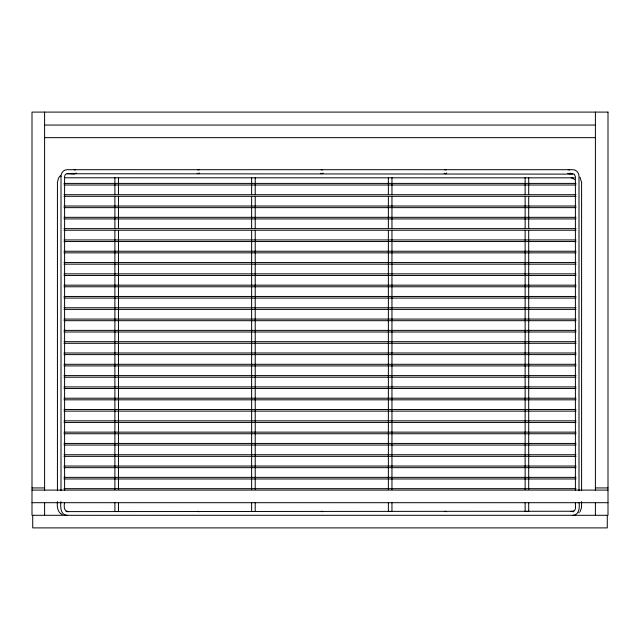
<?xml version="1.0" encoding="UTF-8"?>
<svg xmlns="http://www.w3.org/2000/svg" width="640" height="640" viewBox="0 0 640 640"><rect width="100%" height="100%" fill="white"/><g stroke="black" fill="none" stroke-linecap="round" stroke-linejoin="round"><path stroke-width="0.96" d="M61 176.448C60.912 173.136 63.504 169.688 66.992 169.696L573.008 169.696C576.496 169.688 579.088 173.136 579 176.448L579 490.6M579.984 511.856L581.528 507.656L581.592 501.592M76.128 173.024C73.28 175.816 65.072 170.776 64.6 176.584L64.6 490.544M199.648 173.024L198.432 173.736L197.12 173.264M323.168 173.024L321.944 173.736L320.64 173.264M446.688 173.024L445.464 173.736L444.16 173.264M570.208 173.024L568.984 173.736L567.672 173.264M60.472 175.544L58.472 178.12L57.432 182.448L57.432 490.616M66.056 511.608L572.888 511.248C577 510.864 575.008 504.736 575.4 502.424M197.248 511.608L198.128 511.248L199.44 511.72M320.768 511.608L321.648 511.248L322.952 511.72M444.288 511.608L445.168 511.248L446.472 511.72M571.024 511.608L571.904 511.248L573.208 511.72M74.152 169.816L75.52 169.888M197.672 169.816L199.04 169.888M321.184 169.816L322.56 169.888M444.704 169.816L446.08 169.888M568.224 169.816L569.6 169.888M573.008 515.296C579.216 515.128 579.84 507.104 579 502.568M44.6 125.056L595.4 125.056M44.6 137.656L595.4 137.656M67.112 173.752L574.2 174.12L575.4 176.584L575.4 490.424M65.272 177.784L574.352 177.832M64 183.408L576 183.408M64 185.016L576 185.016M64 194.712L576 194.712M64 196.32L576 196.32M64 206.024L576 206.024M64 207.632L576 207.632M64 217.328L576 217.328M64 218.936L576 218.936M64 228.632L576 228.632M64 230.24L576 230.24M64 239.936L576 239.936M64 241.544L576 241.544M64 251.24L576 251.24M64 252.848L576 252.848M64 262.552L576 262.552M64 264.16L576 264.16M64 273.856L576 273.856M64 275.464L576 275.464M64 285.16L576 285.16M64 286.768L576 286.768M64 296.464L576 296.464M64 298.072L576 298.072M64 307.768L576 307.768M64 309.384L576 309.384M64 319.08L576 319.08M64 320.688L576 320.688M64 330.384L576 330.384M64 331.992L576 331.992M64 341.688L576 341.688M64 343.296L576 343.296M64 352.992L576 352.992M64 354.6L576 354.6M64 364.296L576 364.296M64 365.912L576 365.912M64 375.608L576 375.608M64 377.216L576 377.216M64 386.912L576 386.912M64 388.52L576 388.52M64 398.216L576 398.216M64 399.824L576 399.824M64 409.52L576 409.52M64 411.128L576 411.128M64 420.832L576 420.832M64 422.44L576 422.44M64 432.136L576 432.136M64 433.744L576 433.744M64 443.44L576 443.44M64 445.048L576 445.048M64 454.744L576 454.744M64 456.352L576 456.352M64 466.048L576 466.048M64 467.656L576 467.656M64 477.36L576 477.36M64 478.968L576 478.968M32 487.936L44.6 487.936M595.4 487.936L608 487.936M64 488.664L576 488.664M32 490.096L608 490.096M32 502.696L608 502.696M568.984 173.736L572.888 173.752M74.912 173.736L73.6 173.264M68.24 511.72C63.712 511.424 63.864 505.976 64.6 502.456M571.176 177.784L572.832 178.152L574.552 179.64M66.68 511.216L67.4 511.272M66.992 515.296C60.344 515.056 60.248 506.248 61 501.584M62.232 514.624C57.344 512.392 56.928 506.224 57.432 501.592M579.984 177.168L581.592 182.448L581.592 490.616M573.744 511.232L573.768 511.832M607.28 515.304L607.28 527.896L32.72 527.896L32.72 515.304M595.4 112.096L595.4 490.352M595.4 502.328L595.4 515.296M579 512.376L579 512.88M528.704 177.568L528.704 194.568M528.704 196.568L528.704 228.56M528.704 230.56L528.704 489.512M528.704 502.512L528.704 511.504L525.128 511.504L525.128 502.512M525.128 177.568L525.128 194.568M525.128 196.568L525.128 228.56M525.128 230.56L525.128 489.512M391.96 177.568L391.96 194.568M391.96 196.568L391.96 228.56M391.96 230.56L391.96 489.512M391.96 502.512L391.96 511.504L388.376 511.504L388.376 502.512M388.376 177.568L388.376 194.568M388.376 196.568L388.376 228.56M388.376 230.56L388.376 489.512M255.216 177.568L255.216 194.568M255.216 196.568L255.216 228.56M255.216 230.56L255.216 489.512M255.216 502.512L255.216 511.504L251.632 511.504L251.632 502.512M251.632 177.568L251.632 194.568M251.632 196.568L251.632 228.56M251.632 230.56L251.632 489.512M118.464 177.568L118.464 194.568M118.464 196.568L118.464 228.56M118.464 230.56L118.464 489.512M118.464 502.512L118.464 511.504L114.888 511.504L114.888 502.512M114.888 177.568L114.888 194.568M114.888 196.568L114.888 228.56M114.888 230.56L114.888 489.512M61 176.448L61 490.64M44.6 112.096L44.6 490.352M44.6 502.328L44.6 515.296M608 112.096L32 112.096L32 515.296L608 515.296L608 112.096"/></g></svg>
